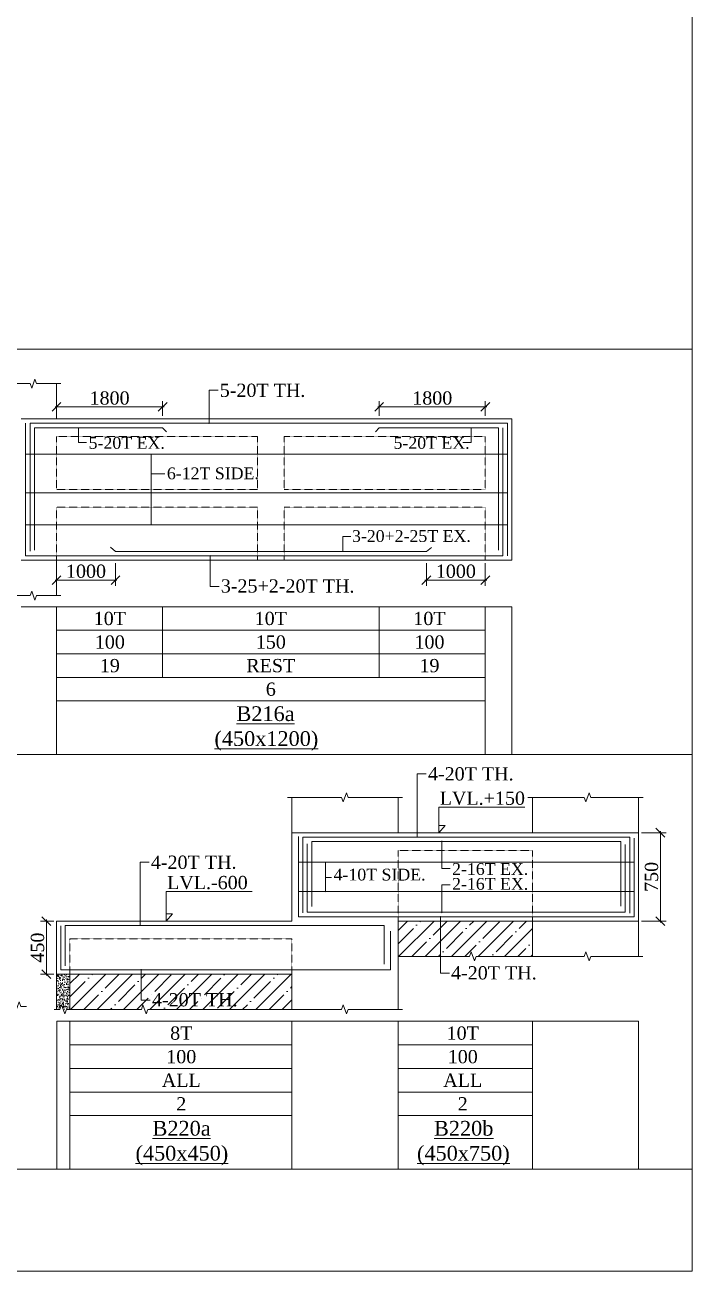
# Model space of a CAD drawing. Header units: millimetres. Extents: x 9781889 to 10654170, y -7832723 to -7608561.
# Drawn here: x 10585511 to 10596831, y -7801878 to -7780726 of the extents above; entities that cross this region are included whole.
import ezdxf
from ezdxf.enums import TextEntityAlignment as Align

# ---------------------------------------------------------------- set-up
doc = ezdxf.new("R2010")
doc.units = ezdxf.units.MM
doc.header["$LTSCALE"] = 10
doc.header["$PDMODE"] = 3
doc.linetypes.add('HIDDEN', pattern=[0.375, 0.25, -0.125])
for name, color, linetype, lineweight in [('LVL', 3, 'Continuous', 0), ('S-CUT OUT LINE', 9, 'Continuous', 0), ('S-DIM L.S.', 7, 'Continuous', 0), ('S-HATCH', 8, 'Continuous', 0), ('S-L.S.SECTION', 5, 'Continuous', 0), ('S-L.S.SLAB LINE', 252, 'HIDDEN', 0), ('S-L.S.STEEL', 1, 'Continuous', 9), ('S-L.S.STEEL 1', 6, 'Continuous', 0), ('S-SECTION MARK', 7, 'Continuous', 0), ('S-SHEET', 251, 'Continuous', 0), ('S-TEXT', 7, 'Continuous', 0), ('S-TEXT L.S. BEAM NO.', 30, 'Continuous', 0), ('S-TEXT. L.S.', 7, 'Continuous', 0)]:
    doc.layers.add(name, color=color, linetype=linetype, lineweight=lineweight)
doc.styles.add('135', font='arial.ttf', dxfattribs={"width": 0.8, "height": 135})
doc.styles.get("Standard").update_dxf_attribs({"font": 'arial.ttf'})
doc.styles.add('TEXT', font='times.ttf')
doc.dimstyles.new('75', dxfattribs={"dimtxt": 135, "dimasz": 90, "dimexe": 0.1, "dimexo": 0.03, "dimgap": 0.09, "dimtad": 1, "dimdec": 0, "dimzin": 0, "dimdsep": 46, "dimtxsty": '135', "dimblk": 'ARCHTICK', "dimcen": 0.09, "dimclrd": 256, "dimclre": 256, "dimclrt": 256, "dimadec": 0, "dimazin": 0, "dimtfac": 1, "dimtdec": 0, "dimtofl": 0, "dimtmove": 1, "dimatfit": 3, "dimldrblk": 'DOTSMALL', "dimfxl": 1, "dimtolj": 1, "dimtzin": 0, "dimlwd": -1, "dimlwe": -1, "dimarcsym": 0})
doc.dimstyles.new('SETU_1', dxfattribs={"dimtxt": 200, "dimasz": 150, "dimexe": 100, "dimexo": 50, "dimgap": 35, "dimtad": 1, "dimdec": 0, "dimzin": 0, "dimdsep": 46, "dimtxsty": 'Standard', "dimblk": 'OBLIQUE', "dimcen": 150, "dimdle": 25, "dimclrd": 256, "dimclre": 7, "dimclrt": 256, "dimadec": 0, "dimazin": 0, "dimtfac": 1, "dimtdec": 0, "dimtofl": 0, "dimtmove": 1, "dimatfit": 3, "dimfxl": 1, "dimtolj": 1, "dimtzin": 0, "dimlwd": -1, "dimlwe": 5, "dimarcsym": 1})

# ---------------------------------------------------------------- blocks, each defined once
blk = doc.blocks.new('_ArchTick')
at = {"color": 0, "linetype": 'ByBlock', "const_width": 0.15}
blk.add_lwpolyline([(-0.5, -0.5), (0.5, 0.5)], dxfattribs=at)
blk = doc.blocks.new('_Oblique')
at = {"color": 0, "linetype": 'ByBlock', "lineweight": -2}
blk.add_line((-0.5, -0.5), (0.5, 0.5), dxfattribs=at)
blk = doc.blocks.new('*D1122')
at = {"layer": 'Defpoints', "color": 0, "transparency": 16777216}
for p in [(10593322.84366211, -7787209.351166703), (10591522.84366211, -7787413.154789798, 0.0148120577035693), (10593322.84366211, -7787413.154789798, 0.0148120577035693)]:
    blk.add_point(p, dxfattribs=at)
at = {"layer": 'S-DIM L.S.', "color": 7, "lineweight": 5, "transparency": 16777216}
for p, q in [((10591522.84366211, -7787363.154789798), (10591522.84366211, -7787109.351166703)), ((10593322.84366211, -7787363.154789798), (10593322.84366211, -7787109.351166703))]:
    blk.add_line(p, q, dxfattribs=at)
at = {"layer": 'S-DIM L.S.', "transparency": 16777216}
blk.add_line((10591497.84366211, -7787209.351166703), (10593347.84366211, -7787209.351166703), dxfattribs=at)
at = {"layer": 'S-DIM L.S.', "transparency": 16777216, "xscale": 150, "yscale": 150, "zscale": 150, "rotation": 180}
blk.add_blockref('_Oblique', (10591522.84366211, -7787209.351166703), dxfattribs=at)
at = {"layer": 'S-DIM L.S.', "transparency": 16777216, "xscale": 150, "yscale": 150, "zscale": 150}
blk.add_blockref('_Oblique', (10593322.84366211, -7787209.351166703), dxfattribs=at)
at = {"layer": 'S-DIM L.S.', "transparency": 16777216, "insert": (10592422.84366211, -7787059.904519263), "char_height": 225, "attachment_point": 5, "style": 'TEXT'}
blk.add_mtext('\\A1;1800', dxfattribs=at)
blk = doc.blocks.new('*D1123')
at = {"layer": 'Defpoints', "color": 0, "transparency": 16777216}
for p in [(10586047.46556345, -7787209.351166703), (10586047.46556345, -7787413.154789798, 0.01481205770356929), (10587847.46556345, -7787413.154789798, 0.01481205770356929)]:
    blk.add_point(p, dxfattribs=at)
at = {"layer": 'S-DIM L.S.', "color": 7, "lineweight": 5, "transparency": 16777216}
for p, q in [((10586047.46556345, -7787363.154789798), (10586047.46556345, -7787109.351166703)), ((10587847.46556345, -7787363.154789798), (10587847.46556345, -7787109.351166703))]:
    blk.add_line(p, q, dxfattribs=at)
at = {"layer": 'S-DIM L.S.', "transparency": 16777216}
blk.add_line((10587872.46556345, -7787209.351166703), (10586022.46556345, -7787209.351166703), dxfattribs=at)
at = {"layer": 'S-DIM L.S.', "transparency": 16777216, "xscale": 150, "yscale": 150, "zscale": 150, "rotation": 180}
blk.add_blockref('_Oblique', (10586047.46556345, -7787209.351166703), dxfattribs=at)
at = {"layer": 'S-DIM L.S.', "transparency": 16777216, "xscale": 150, "yscale": 150, "zscale": 150}
blk.add_blockref('_Oblique', (10587847.46556345, -7787209.351166703), dxfattribs=at)
at = {"layer": 'S-DIM L.S.', "transparency": 16777216, "insert": (10586947.46556345, -7787059.904519263), "char_height": 225, "attachment_point": 5, "style": 'TEXT'}
blk.add_mtext('\\A1;1800', dxfattribs=at)
blk = doc.blocks.new('*D1124')
at = {"layer": 'Defpoints', "color": 0, "transparency": 16777216}
for p in [(10592322.72078508, -7789813.154798367, 0.0147644726574974), (10593322.84366211, -7789813.154796504, 0.0148120577035693), (10593322.84366211, -7790149.227539443)]:
    blk.add_point(p, dxfattribs=at)
at = {"layer": 'S-DIM L.S.', "color": 7, "lineweight": 5, "transparency": 16777216}
for p, q in [((10592322.72078508, -7789863.154798367), (10592322.72078508, -7790249.227539443)), ((10593322.84366211, -7789863.154796504), (10593322.84366211, -7790249.227539443))]:
    blk.add_line(p, q, dxfattribs=at)
at = {"layer": 'S-DIM L.S.', "transparency": 16777216}
blk.add_line((10592297.72078508, -7790149.227539443), (10593347.84366211, -7790149.227539443), dxfattribs=at)
at = {"layer": 'S-DIM L.S.', "transparency": 16777216, "xscale": 150, "yscale": 150, "zscale": 150, "rotation": 180}
blk.add_blockref('_Oblique', (10592322.72078508, -7790149.227539443), dxfattribs=at)
at = {"layer": 'S-DIM L.S.', "transparency": 16777216, "xscale": 150, "yscale": 150, "zscale": 150}
blk.add_blockref('_Oblique', (10593322.84366211, -7790149.227539443), dxfattribs=at)
at = {"layer": 'S-DIM L.S.', "transparency": 16777216, "insert": (10592822.78222359, -7789999.780892003), "char_height": 225, "attachment_point": 5, "style": 'TEXT'}
blk.add_mtext('\\A1;1000', dxfattribs=at)
blk = doc.blocks.new('*D1125')
at = {"layer": 'Defpoints', "color": 0, "transparency": 16777216}
for p in [(10586047.3638338, -7789813.154796504, 0.01481205770356929), (10587047.48671083, -7789813.154798367, 0.0147644726574974), (10586047.3638338, -7790149.227539443)]:
    blk.add_point(p, dxfattribs=at)
at = {"layer": 'S-DIM L.S.', "color": 7, "lineweight": 5, "transparency": 16777216}
for p, q in [((10586047.3638338, -7789863.154796504), (10586047.3638338, -7790249.227539443)), ((10587047.48671083, -7789863.154798367), (10587047.48671083, -7790249.227539443))]:
    blk.add_line(p, q, dxfattribs=at)
at = {"layer": 'S-DIM L.S.', "transparency": 16777216}
blk.add_line((10587072.48671083, -7790149.227539443), (10586022.3638338, -7790149.227539443), dxfattribs=at)
at = {"layer": 'S-DIM L.S.', "transparency": 16777216, "xscale": 150, "yscale": 150, "zscale": 150, "rotation": 180}
blk.add_blockref('_Oblique', (10586047.3638338, -7790149.227539443), dxfattribs=at)
at = {"layer": 'S-DIM L.S.', "transparency": 16777216, "xscale": 150, "yscale": 150, "zscale": 150}
blk.add_blockref('_Oblique', (10587047.48671083, -7790149.227539443), dxfattribs=at)
at = {"layer": 'S-DIM L.S.', "transparency": 16777216, "insert": (10586547.42527232, -7789999.780892003), "char_height": 225, "attachment_point": 5, "style": 'TEXT'}
blk.add_mtext('\\A1;1000', dxfattribs=at)
blk = doc.blocks.new('*D1135')
at = {"layer": 'Defpoints', "color": 0, "transparency": 16777216}
for p in [(10586049.69518196, -7795936.980894894), (10585874.54521715, -7796836.980897875), (10586049.69518289, -7796836.980897875)]:
    blk.add_point(p, dxfattribs=at)
at = {"layer": 'S-DIM L.S.', "color": 7, "lineweight": 5, "transparency": 16777216}
for p, q in [((10585999.69518196, -7795936.980894894), (10585774.54521715, -7795936.980894894)), ((10585999.69518289, -7796836.980897875), (10585774.54521715, -7796836.980897875))]:
    blk.add_line(p, q, dxfattribs=at)
at = {"layer": 'S-DIM L.S.', "transparency": 16777216}
blk.add_line((10585874.54521715, -7795911.980894894), (10585874.54521715, -7796861.980897875), dxfattribs=at)
at = {"layer": 'S-DIM L.S.', "transparency": 16777216, "xscale": 150, "yscale": 150, "zscale": 150}
for p, rotation in [((10585874.54521715, -7795936.980894894), 90), ((10585874.54521715, -7796836.980897875), 270)]:
    blk.add_blockref('_Oblique', p, dxfattribs=dict(at, rotation=rotation))
at = {"layer": 'S-DIM L.S.', "transparency": 16777216, "insert": (10585725.09856971, -7796386.980896386), "char_height": 225, "attachment_point": 5, "rotation": 90, "style": 'TEXT'}
blk.add_mtext('\\A1;450', dxfattribs=at)
blk = doc.blocks.new('*D1836')
at = {"layer": 'Defpoints', "color": 0, "transparency": 16777216}
for p in [(10595922.61001647, -7794436.980898319, -0.001804354951838978), (10595922.61001647, -7795936.980893871, -0.001804354951838979), (10596293.58337339, -7795936.980893871)]:
    blk.add_point(p, dxfattribs=at)
at = {"layer": 'S-DIM L.S.', "color": 7, "lineweight": 5, "transparency": 16777216}
for p, q in [((10595972.61001647, -7794436.980898319), (10596393.58337339, -7794436.980898319)), ((10595972.61001647, -7795936.980893871), (10596393.58337339, -7795936.980893871))]:
    blk.add_line(p, q, dxfattribs=at)
at = {"layer": 'S-DIM L.S.', "transparency": 16777216}
blk.add_line((10596293.58337339, -7794411.980898319), (10596293.58337339, -7795961.980893871), dxfattribs=at)
at = {"layer": 'S-DIM L.S.', "transparency": 16777216, "xscale": 150, "yscale": 150, "zscale": 150}
for p, rotation in [((10596293.58337339, -7794436.980898319), 90), ((10596293.58337339, -7795936.980893871), 270)]:
    blk.add_blockref('_Oblique', p, dxfattribs=dict(at, rotation=rotation))
at = {"layer": 'S-DIM L.S.', "transparency": 16777216, "insert": (10596143.81228471, -7795186.980896097), "char_height": 225, "attachment_point": 5, "rotation": 90, "style": 'TEXT'}
blk.add_mtext('\\A1;750', dxfattribs=at)

msp = doc.modelspace()

# ---------------------------------------------------------------- hatches: boundary and pattern name
at = {"layer": 'S-HATCH'}
h = msp.add_hatch(dxfattribs=at)
h.set_pattern_fill('ANSI35', color=256, scale=50)
h.set_pattern_definition([(45, (157661.2452997118, -21462.83533816133), (-224.5064030267288, 224.5064030267288), []), (45, (157885.7517997118, -21462.83533816133), (-224.5064030267288, 224.5064030267288), [396.875, -79.375, 0, -79.375])])
edge = h.paths.add_edge_path(flags=16)
edge.add_line((10594122.66088128, -7796050.023018938), (10594122.66088128, -7795996.772714269))
edge.add_line((10594122.66088128, -7795996.772714269), (10594122.66088128, -7796477.189080528))
edge.add_line((10594122.66089048, -7796536.980912507), (10594122.66088128, -7796418.299709565))
edge.add_line((10594122.66088128, -7796418.299709565), (10594122.66088128, -7796050.023018938))
h.paths.add_polyline_path([(10594122.66089049, -7796536.980918423), (10594122.66089048, -7795936.98091622), (10591842.66089048, -7795936.980916794), (10591842.66089048, -7796536.980919258), (10593053.34913186, -7796536.980919262), (10593081.31943658, -7796460.133136905), (10593137.26004786, -7796613.828701622), (10593165.23035351, -7796536.980919263)])
h = msp.add_hatch(dxfattribs=at)
h.set_pattern_fill('AR-CONC', color=256, scale=0.5)
h.set_pattern_definition([(49.99999999999999, (792317.3243981116, -68219.84916728642), (91.092334498002, -7.969542769451543), [9.525, -104.775]), (355, (792317.3243981116, -68219.84916728642), (-17.62171071248467, 95.52842261951757), [7.62, -83.820292085]), (100.4514447, (792324.9154016115, -68220.5132940365), (73.47062354517664, 87.55887595609755), [8.095004399999997, -89.04512229999997]), (46.18420000000001, (792317.3243981116, -68194.44916728605), (135.539520446065, -21.02116396636357), [14.2875, -157.1625]), (96.63555760999992, (792328.6193481106, -68196.2009172868), (118.7020670257515, 123.7130622988608), [12.14251157, -133.56780408]), (351.1841511700001, (792317.3243981116, -68194.44916728605), (118.7020670324885, 123.7130622927663), [11.429983535, -125.72986596]), (21, (792330.0243981108, -68200.7991672866), (75.80719563456624, -51.1325990935438), [9.525, -104.775]), (326.0000000000001, (792330.0243981108, -68200.7991672866), (30.90101417382354, 92.09398306115963), [7.62, -83.82]), (71.45144499999999, (792336.3416644111, -68205.06021723617), (106.7082096393581, 40.96138444295262), [8.0950044, -89.04496879999999]), (37.50000000000001, (792317.3243981116, -68219.84916728642), (1.544301625295908, 42.27751943657655), [0, -82.804, 0, -85.09, 0, -84.1375]), (7.499999999999999, (792317.3243981116, -68219.84916728642), (33.40983125515287, 50.09028740905975), [0, -48.514, 0, -80.899, 0, -32.0675]), (327.5, (792289.0033981111, -68219.84916728642), (67.7952975834357, -2.864371996336722), [0, -31.75, 0, -99.06, 0, -131.445]), (317.5, (792276.3033981118, -68219.84916728642), (74.06459069300902, 12.71324551666651), [0, -41.275, 0, -65.786, 0, -93.345])])
h.paths.add_polyline_path([(10586275.60056417, -7797436.980895762), (10586159.81977819, -7797436.980895762), (10586131.84947254, -7797360.133113404), (10586103.87916783, -7797436.980895762), (10586045.60056417, -7797436.980895762), (10586045.60056417, -7796836.980896135), (10586275.60056417, -7796836.980896135)])
h = msp.add_hatch(dxfattribs=at)
h.set_pattern_fill('ANSI35', color=256, scale=50)
h.set_pattern_definition([(45, (152094.1849734019, -22362.83531608246), (-224.5064030267288, 224.5064030267288), []), (45, (152318.691473402, -22362.83531608246), (-224.5064030267288, 224.5064030267288), [396.875, -79.375, 0, -79.375])])
edge = h.paths.add_edge_path()
edge.add_line((10590042.61001645, -7797436.980895043), (10590042.61001645, -7796836.980894386))
edge.add_line((10590042.61001645, -7797436.980895043), (10590042.61001645, -7797436.980895043))
edge.add_line((10590042.61001645, -7796836.980894386), (10590042.61001645, -7797436.980895043))
h.paths.add_polyline_path([(10586275.60056417, -7796836.980894716), (10586275.60056417, -7797436.980897179), (10587486.28880555, -7797436.980897184), (10587514.25911027, -7797360.133114826), (10587570.19972155, -7797513.828679543), (10587598.1700272, -7797436.980897184), (10590042.61001645, -7797436.980895044), (10590042.61001645, -7796836.980893767)])

# ---------------------------------------------------------------- linework, layer by layer
at = {"layer": 'LVL', "linetype": 'Continuous'}
for points, elevation in [([(10593994.20773856, -7794001.967055895), (10592532.99153151, -7794001.967055895), (10592532.99153151, -7794436.980896313), (10592641.13105894, -7794314.897715074), (10592532.99153151, -7794314.897715074)], -0.001918859043686481), ([(10589368.274188, -7795433.560656209), (10587907.05798095, -7795433.560656209), (10587907.05798095, -7795936.980894356), (10588015.19750838, -7795814.897713117), (10587907.05798095, -7795814.897713117)], -0.001994924160083614)]:
    msp.add_lwpolyline(points, dxfattribs=dict(at, elevation=elevation))
at = {"layer": 'S-CUT OUT LINE', "color": 5}
for points, elevation in [([(10585369.07609135, -7786813.15479017), (10585597.69408268, -7786813.15479017), (10585625.66438739, -7786890.002572529), (10585681.60499868, -7786736.307007812), (10585709.57530432, -7786813.15479017), (10586122.36383399, -7786813.15479017)], -0.001513075382544174), ([(10585369.07609135, -7790413.154792413), (10585597.69408268, -7790413.154792413), (10585625.66438739, -7790336.307010055), (10585681.60499868, -7790490.002574772), (10585709.57530432, -7790413.154792413), (10586122.36383399, -7790413.154792413)], -0.001513075382544174), ([(10589964.27140819, -7793836.980889382), (10590881.81790389, -7793836.980889382), (10590909.7882086, -7793913.82867174), (10590965.72881989, -7793760.133107023), (10590993.69912554, -7793836.980889382), (10591917.61001664, -7793836.9808931)], -0.001635932799719954), ([(10594044.37313785, -7793836.98089497), (10595000.52395801, -7793836.98089497), (10595028.49426273, -7793913.828677328), (10595084.43487401, -7793760.133112611), (10595112.40517966, -7793836.98089497), (10595999.62713357, -7793836.980898688)], -0.001732987407149808), ([(10591842.66089048, -7796536.980919263), (10593053.34913186, -7796536.980919262), (10593081.31943658, -7796460.133136904), (10593137.26004786, -7796613.828701622), (10593165.23035351, -7796536.980919263), (10594122.66089048, -7796536.980912507)], -0.001581731604425793), ([(10594044.37313785, -7796536.980897212), (10595000.52395801, -7796536.980897212), (10595028.49426273, -7796460.133114854), (10595084.43487401, -7796613.828679571), (10595112.40517966, -7796536.980897212), (10595997.61001665, -7796536.980893495)], -0.001732987407149808), ([(10586275.60056417, -7797436.980897184), (10587486.28880555, -7797436.980897184), (10587514.25911027, -7797360.133114825), (10587570.19972155, -7797513.828679543), (10587598.1700272, -7797436.980897184), (10590137.55925475, -7797436.98089496)], -0.001473900205999754), ([(10589964.27140819, -7797436.980889781), (10590881.81790389, -7797436.980889781), (10590909.7882086, -7797360.133107423), (10590965.72881989, -7797513.82867214), (10590993.69912554, -7797436.980889781), (10591917.61001664, -7797436.980893499)], 0.01335021025107809)]:
    msp.add_lwpolyline(points, dxfattribs=dict(at, elevation=elevation))
at = {"layer": 'S-CUT OUT LINE', "color": 1}
for points, elevation in [([(10585538.90402677, -7797387.166066682), (10585441.23109629, -7797387.166066682), (10585413.26079158, -7797310.318284323), (10585357.32018029, -7797464.01384904), (10585329.34987465, -7797387.166066682), (10585194.50969977, -7797387.166066682)], -0.01907683151101314), ([(10586006.20623735, -7797436.980895762), (10586103.87916783, -7797436.980895762), (10586131.84947254, -7797360.133113404), (10586187.79008383, -7797513.828678121), (10586215.76038948, -7797436.980895762), (10586350.60056435, -7797436.980895762)], -0.001850504997717248)]:
    msp.add_lwpolyline(points, dxfattribs=dict(at, elevation=elevation))
at = {"layer": 'S-L.S.SECTION'}
for p, q in [((10586047.3638338, -7787413.154789798, -0.001626195091540273), (10586047.3638338, -7786813.15479017, -0.001626195207955573)), ((10585447.31296893, -7787413.154789798, -0.001638043100685056), (10593772.84366211, -7787413.154789798, -0.002125363284930419)), ((10593772.84366211, -7789813.154790916, -0.002153524609225718), (10593772.84366211, -7787413.154789798, -0.002153524609225718)), ((10585447.31296893, -7789813.154790916, -0.001638043100685056), (10593772.84366211, -7789813.154790916, -0.002125363284930419)), ((10586047.3638338, -7789813.154792786, -0.001626195091540273), (10586047.3638338, -7790413.154792413, -0.001626195207955573)), ((10590042.61001645, -7795936.980894356, -0.002026223613453882), (10590042.55915163, -7793836.980889382, -0.001635932799719954)), ((10591842.61001645, -7794436.980892727, -0.001791064305764423), (10591842.61001645, -7793836.9808931, -0.001791064422179723)), ((10594122.66088128, -7794436.980894597, -0.001875293303383766), (10594122.66088128, -7793836.98089497, -0.001875293419799066)), ((10595922.61001646, -7794436.980898315, -0.001804354951838978), (10595922.61001646, -7793836.980898688, -0.001804355068254278)), ((10590042.55915163, -7794436.98089568, -0.001882196700547353), (10595922.61001646, -7794436.980900164, -0.002142543220483476)), ((10595922.61001646, -7794436.980900166, -0.002142543220482576), (10595922.61001646, -7795936.980912458, -0.001804354951838978)), ((10586045.60056417, -7795936.980895973, -0.001850504997717245), (10590042.61001645, -7795936.980894356, -0.002026223613453882)), ((10586045.60056417, -7796836.980896135, -0.001850504997717248), (10586045.60056417, -7795936.980895017, -0.001850504997717248)), ((10586045.60056417, -7796836.980896135, -0.001850504997717248), (10586045.60056417, -7795936.980895017, -0.001850504997717248)), ((10591842.66088128, -7795936.980899651, -0.001865320706486991), (10591842.61001645, -7797436.980893499, 0.01319507862861833)), ((10591842.61001645, -7795936.980899651, -0.001962249178121525), (10595922.61001646, -7795936.980901281, -0.002142543220483476)), ((10594122.66088128, -7795936.980897585, -0.001875293303383766), (10594122.66088128, -7796536.980897212, -0.001875293419799066)), ((10595922.61001646, -7795936.980893867, -0.001804354951838979), (10595922.61001646, -7796536.980893495, -0.001804355068254278)), ((10586049.69518289, -7796836.980896008, -0.001850288079390195), (10590042.61001645, -7796836.980897606, -0.002026733852955798)), ((10590042.55915163, -7796836.980890674, -0.001874124715227862), (10590042.55915163, -7797436.980890301, -0.001874124831643161)), ((10590042.61001645, -7796836.980894386, -0.001835261406954329), (10590042.61001645, -7797436.980894013, -0.001835261523369629))]:
    msp.add_line(p, q, dxfattribs=at)
at = {"layer": 'S-L.S.SECTION', "color": 1}
for p, q in [((10586045.60056417, -7796836.980896135, -0.001850504997717248), (10586045.60056417, -7797436.980895762, -0.001850505114132548)), ((10586275.60056417, -7796836.980894518, -0.001850504997717248), (10586275.60056417, -7797436.980894146, -0.001935463498833348)), ((10586275.60056417, -7796836.980896135, -0.001850504997717248), (10586275.60056417, -7797436.980895762, -0.001850505114132548))]:
    msp.add_line(p, q, dxfattribs=at)
at = {"layer": 'S-L.S.SLAB LINE', "ltscale": 0.3}
for p, q in [((10586047.3638338, -7787713.154795386, -0.001588934225058998), (10589460.07831554, -7787713.154795387, -0.001551938690817705)), ((10586047.3638338, -7787713.154795387, -0.001626195091540273), (10586047.3638338, -7788613.154789798, -0.001626195091540273)), ((10589460.07831554, -7787713.154795388, -0.001551938690817705), (10589460.07831554, -7788613.154789798, -0.001551938690817705)), ((10589910.07831554, -7787713.154795388, -0.001549620310468411), (10593322.84366211, -7787713.154795389, -0.001551685842833789)), ((10589910.07831554, -7787713.154795387, -0.001532408026487576), (10589910.07831554, -7788613.154789798, -0.001532408026487576)), ((10593322.84366211, -7787713.154795387, -0.001551938690817705), (10593322.84366211, -7788613.154789798, -0.001551938690817705)), ((10589460.07831554, -7788613.154789798, -0.001856386603983396), (10586047.3638338, -7788613.154789798, -0.002125363284930419)), ((10593322.84366211, -7788613.154789799, -0.001551938690816711), (10589910.07831553, -7788613.154789797, -0.001820919380729587)), ((10589460.07831554, -7788913.154789798, -0.002125363284930419), (10586047.3638338, -7788913.154789798, -0.002125363284930419)), ((10586047.3638338, -7788913.154789798, -0.001626195091540273), (10586047.3638338, -7789813.154796504, -0.001626195091540273)), ((10589460.07831554, -7788913.154789798, -0.001551938690817705), (10589460.07831554, -7789813.154796505, -0.001551938690817705)), ((10589910.07831554, -7788913.154789798, -0.002125363284930419), (10593322.84366211, -7788913.154789798, -0.002125363284930419)), ((10589910.07831554, -7788913.154789798, -0.001532408026487576), (10589910.07831554, -7789813.154796504, -0.001532408026487576)), ((10593322.84366211, -7788913.154789798, -0.001551938690817705), (10593322.84366211, -7789813.154796504, -0.001551938690817705)), ((10591842.66088128, -7794736.980894598, -0.001754862188710251), (10594122.61001645, -7794736.980894597, -0.001694180420362909)), ((10591842.66088128, -7794736.980900185, -0.001865320706486991), (10591842.66088128, -7795936.980901303, -0.001865320706486991)), ((10594122.66088128, -7794736.980900185, -0.001875293303383767), (10594122.66088128, -7795936.980901303, -0.001875293303383767)), ((10586275.60056417, -7796236.980893274, -0.001997292190395236), (10590042.61001645, -7796236.980893274, -0.001914093620154691)), ((10586275.60056417, -7796236.980893273, -0.001967414509402738), (10586275.60056417, -7796836.980894391, -0.001967414509402738)), ((10586275.60056417, -7796236.980893273, -0.001965499107282428), (10586275.60056417, -7796836.980894518, -0.001965499107282428)), ((10586275.60056417, -7796236.980893273, -0.001963624706713348), (10586275.60056417, -7796836.980894518, -0.001963624706713348)), ((10590042.61001645, -7796236.980893275, -0.001914093620155155), (10590042.61001645, -7797136.980894391, -0.001948381115950429))]:
    msp.add_line(p, q, dxfattribs=at)
at = {"layer": 'S-L.S.STEEL'}
for p, q in [((10585522.31296912, -7789738.154791661, -0.001693219724109105), (10585522.31296912, -7787488.154790916, -0.001693219724109105)), ((10585597.3129693, -7787488.154790916, -0.001693219724108735), (10593697.84366192, -7787488.154790916, -0.00212496690690333)), ((10585597.3129693, -7789658.500555594, -0.001693219724109179), (10585597.3129693, -7787488.154790916, -0.001693219724109179)), ((10593697.84366192, -7789738.154791661, -0.002153524609225718), (10593697.84366192, -7787488.154790916, -0.002153524609225718)), ((10587847.46556345, -7787563.15479017, -0.001516910011925548), (10585672.31296949, -7787563.154790913, -0.001476567835681058)), ((10585672.31296949, -7789641.954371696, -0.001693219724109179), (10585672.31296949, -7787563.154790913, -0.001693219724109179)), ((10587847.46556345, -7787563.154792033, -0.001424448146362941), (10587910.65845813, -7787630.006946243, -0.003381802217975141)), ((10593547.84366155, -7789641.954371696, -0.002153524609225718), (10593547.84366155, -7787563.15479017, -0.002153524609225718)), ((10593622.84366173, -7789738.154791661, -0.002153524609225718), (10593622.84366173, -7787563.15479017, -0.002153524609225718)), ((10585522.31296912, -7789738.154791662, -0.001639257387465644), (10593622.84366173, -7789738.154791661, -0.002124438599811219)), ((10590154.64929208, -7795861.980899772, -0.002016127003883765), (10590154.64929208, -7794501.083967371, -0.002016127003883765)), ((10590227.31977148, -7794511.980897226, -0.001912182125066559), (10595772.61001646, -7794511.98090128, -0.002147967557706063)), ((10590227.31977148, -7794511.980897226, -0.001912182125066559), (10590227.31977148, -7795799.007610094, -0.001912182125066559)), ((10595772.61001646, -7794511.98090128, -0.002121406453594696), (10595772.61001646, -7795805.029977044, -0.001804354951838978)), ((10595847.61001646, -7794530.790092041, -0.002116105580601063), (10595847.61001646, -7795861.980902026, -0.001825491721352594)), ((10590302.31977148, -7794627.456562968, -0.001912182125066657), (10590302.31977148, -7795786.980898858, -0.001912182125066657)), ((10590377.31977148, -7794586.980897336, -0.001912182125066559), (10595622.61001646, -7794586.980901174, -0.002142884885210188)), ((10590377.31977148, -7794586.980897336, -0.001912182125066559), (10590377.31977148, -7795687.965555358, -0.001912182125066559)), ((10595622.61001646, -7794586.980901174, -0.002097461148998662), (10595622.61001646, -7795683.073714282, -0.001843292016684022)), ((10595697.61001646, -7794635.662474102, -0.002081918547750662), (10595697.61001646, -7795786.980901942, -0.001810117493194256)), ((10590302.31977148, -7795786.980898858, -0.001912182125066629), (10595697.61001646, -7795786.980901942, -0.002147585557474567)), ((10586120.60056417, -7796761.980895218, -0.001850504997717248), (10586120.60056417, -7796016.377554391, -0.001850504997717248)), ((10586195.60056417, -7796011.980894425, -0.001970230470903458), (10591607.68500647, -7796011.980895404, -0.002027384329681849)), ((10586195.60056417, -7796695.163619652, -0.001850504997717248), (10586195.60056417, -7796011.980894425, -0.001850504997717248)), ((10590154.64929208, -7795861.980899772, -0.002016127003883765), (10595847.61001646, -7795861.980902026, -0.002147294159791525)), ((10591607.68500647, -7796666.59219077, -0.00202738432968183), (10591607.68500647, -7796011.980895404, -0.00202738432968183)), ((10591711.54591289, -7796761.98089743, -0.00210119922264943), (10591711.54591289, -7796107.369602064, -0.00210119922264943)), ((10586120.60056417, -7796761.980895218, -0.001972748446388587), (10591711.54591289, -7796761.98089743, -0.00210119922264943))]:
    msp.add_line(p, q, dxfattribs=at)
at = {"layer": 'S-L.S.STEEL', "elevation": -0.01643825285331727}
msp.add_lwpolyline([(10592412.22078485, -7789594.942285114), (10592322.72078508, -7789663.15480172), (10587047.4867099, -7789663.15480172), (10586965.48671043, -7789592.442285636)], dxfattribs=at)
at = {"layer": 'S-L.S.STEEL'}
msp.add_polyline3d([(10593547.84366155, -7787563.154791203, -0.001926402671731565), (10591522.84366211, -7787563.154792033, -0.001596296414451153), (10591459.65076742, -7787630.006946243, -0.003553650486063353)], dxfattribs=at)
at = {"layer": 'S-L.S.STEEL 1'}
for p, q in [((10593697.84366192, -7788013.154790077, -0.00180363776327198), (10585522.31296912, -7788013.154790077, -0.00180363776327198)), ((10593697.84366192, -7788666.660262929, -0.001803637763272014), (10585522.31296912, -7788666.660262929, -0.001803637763272014)), ((10593697.84366192, -7789213.154790636, -0.001803637763272047), (10585522.31296912, -7789213.154790636, -0.001803637763272047)), ((10595847.61001646, -7794936.980892266, -0.001606576473932577), (10590154.64929208, -7794936.980892267, -0.001606576473932577)), ((10595847.61001646, -7795436.980891936, -0.001579390533599309), (10590154.64929208, -7795436.980891936, -0.001579390533599309))]:
    msp.add_line(p, q, dxfattribs=at)
at = {"layer": 'S-SHEET'}
for p, q in [((10545497.06682841, -7786230.927594254), (10596831.22341728, -7786230.927594254)), ((10585447.31296893, -7790600.238685042, -0.0015661641550577), (10593772.84366211, -7790600.238685042, -0.002024131015228289)), ((10586047.31296893, -7790600.238685042, -0.001551938690817705), (10586047.31296893, -7793109.526087075, -0.001551938690817705)), ((10587847.31296893, -7790600.238685042, -0.001551938690817705), (10587847.31296893, -7791800.238684297, -0.001551938690817705)), ((10591522.84366211, -7790600.238685042, -0.001551938690817705), (10591522.84366211, -7791800.238684297, -0.001551938690817705)), ((10593322.84366211, -7790600.238685042, -0.001551938690817705), (10593322.84366211, -7793109.526087075, -0.001551938690817705)), ((10593772.84366211, -7790600.238685042, -0.002012243575934318), (10593772.84366211, -7793109.526087075, -0.002012243575934318)), ((10586047.31296893, -7791000.238683552, -0.001608478800345975), (10593322.84366211, -7791000.238683552, -0.001618808860394953)), ((10586047.31296893, -7791400.238683924, -0.001608478800345975), (10593322.84366211, -7791400.238683924, -0.001618808860394953)), ((10586047.31296893, -7791800.238684297, -0.001608478800345975), (10593322.84366211, -7791800.238684297, -0.001618808860394953)), ((10586047.31296893, -7792200.238684669, -0.001608478800345975), (10593322.84366211, -7792200.238684669, -0.001618808860394953)), ((10545497.06682841, -7793109.526087075, -0.001710189200442195), (10596831.22341728, -7793109.526087075, -0.001710189200442195)), ((10585447.31296893, -7793109.526087075, -0.0014812057703569), (10593772.84366211, -7793109.526087075, -0.001939172630527489)), ((10586049.69518289, -7797638.247715695, -0.001710189200442108), (10586049.69518289, -7800147.535117729, -0.001710189200442108)), ((10586049.69518289, -7797638.247715695, -0.001710189200442108), (10595922.61001646, -7797638.247714078, -0.002585214584115174)), ((10586275.60056417, -7797638.247714078, -0.001823388345291352), (10586275.60056417, -7800147.535116112, -0.001823388345291352)), ((10590042.61001645, -7797638.247714078, -0.001804354951839029), (10590042.61001645, -7800147.535116112, -0.001804354951839029)), ((10591842.61001645, -7797638.247714078, -0.001794679972644046), (10591842.61001645, -7800147.535116112, -0.001794679972644046)), ((10594122.61001645, -7797638.247714078, -0.001804354951839029), (10594122.61001645, -7800147.535116112, -0.001804354951839029)), ((10595922.61001646, -7797638.247714078, -0.001804354951838979), (10595922.61001646, -7800147.535116112, -0.001804354951838979)), ((10586275.60056417, -7798038.247712588, -0.001823388345291352), (10590042.61001645, -7798038.247712588, -0.001845157426155529)), ((10591842.61001645, -7798038.247712588, -0.001839113321546335), (10594122.61001645, -7798038.247712588, -0.001894986171971574)), ((10586275.60056417, -7798438.24771296, -0.001823388345291352), (10590042.61001645, -7798438.24771296, -0.001845157426155529)), ((10591842.61001645, -7798438.24771296, -0.001839113321546335), (10594122.61001645, -7798438.24771296, -0.001894986171971574)), ((10586275.60056417, -7798838.247713333, -0.001823388345291352), (10590042.61001645, -7798838.247713333, -0.001845157426155529)), ((10591842.61001645, -7798838.247713333, -0.001839113321546335), (10594122.61001645, -7798838.247713333, -0.001894986171971574)), ((10586275.60056417, -7799238.247713706, -0.001823388345291352), (10590042.61001645, -7799238.247713706, -0.001845157426155529)), ((10591842.61001645, -7799238.247713706, -0.001839113321546335), (10594122.61001645, -7799238.247713706, -0.001894986171971574)), ((10545497.06682957, -7800147.535116293, -0.002403102306078431), (10596831.22341844, -7800147.535116293, -0.002403102306078431)), ((10586049.69518289, -7800147.535117729, -0.001625230815741307), (10595922.61001646, -7800147.535116112, -0.002500256199414374))]:
    msp.add_line(p, q, dxfattribs=at)
msp.add_lwpolyline([(10545497.06682841, -7760218.129693165), (10596831.22341728, -7760218.129693165), (10596831.22341728, -7801877.659525417), (10545497.06682841, -7801877.659525417)], close=True, dxfattribs=at)

# ---------------------------------------------------------------- texts
at = {"layer": 'LVL', "style": 'TEXT'}
for s, p in [('LVL.+150', (10592548.76234742, -7793963.531209516, 0.003597292106103074)), ('LVL.-600', (10587922.82879686, -7795395.12480983, 0.003521226989705939))]:
    msp.add_text(s, height=225, dxfattribs=at).set_placement(p)
at = {"layer": 'S-L.S.STEEL 1', "style": 'TEXT'}
for s, p in [('6-12T SIDE.', (10587919.86518554, -7788437.119702312, -0.00316310668907778)), ('4-10T SIDE.', (10590748.1844424, -7795248.007207414, -0.001602571211712961))]:
    msp.add_text(s, height=199.9999999994716, dxfattribs=at).set_placement(p)
at = {"layer": 'S-TEXT', "linetype": 'ByBlock', "style": 'TEXT'}
for s, p in [('10T', (10586951.60738097, -7790800.238684297, -0.001696731847738905)), ('10T', (10589683.04926866, -7790800.238684296, -0.001690517696858404)), ('10T', (10592375.18152684, -7790800.238684297, -0.001696731847738905)), ('100', (10586951.60738097, -7791200.238684669, -0.001696731847738905)), ('150', (10589683.04926866, -7791200.238684668, -0.001690517696858404)), ('100', (10592375.18152684, -7791200.238684669, -0.001696731847738905)), ('19', (10586951.60738097, -7791600.238685042, -0.001696731847738905)), ('REST', (10589683.04926866, -7791600.238685041, -0.001690517696858404)), ('19', (10592375.18152684, -7791600.238685042, -0.001696731847738905)), ('6', (10589683.04926866, -7792000.238683551, -0.001545724539937204)), ('8T', (10588163.7354249, -7797838.247713334, -0.001485313646982397)), ('10T', (10592940.09829123, -7797838.247713334, -0.001532186415206215)), ('100', (10588163.7354249, -7798238.247713706, -0.001485313646982397)), ('100', (10592940.09829123, -7798238.247713706, -0.001532186415206215)), ('ALL', (10588163.7354249, -7798638.247714079, -0.001485313646982397)), ('ALL', (10592940.09829123, -7798638.247714079, -0.001532186415206215)), ('2', (10588163.7354249, -7799038.247712589, -0.001340520490061197)), ('2', (10592940.09829123, -7799038.247712589, -0.001387393258285015))]:
    msp.add_text(s, height=224.9999999994056, dxfattribs=at).set_placement(p, align=Align.MIDDLE_CENTER)
at = {"layer": 'S-TEXT L.S. BEAM NO.', "color": 7, "linetype": 'ByBlock', "style": 'TEXT'}
for s, p in [('%%UB216a', (10589100.59870901, -7792540.902661207, -0.001553403687951045)), ('%%U(450x1200)', (10588726.44110773, -7792963.877907541, -0.001553403687951045))]:
    msp.add_text(s, height=249.9999999993395, dxfattribs=at).set_placement(p)
at = {"layer": 'S-TEXT L.S. BEAM NO.', "color": 145, "linetype": 'ByBlock', "style": 'TEXT'}
for s, p in [('%%UB220a', (10587676.17234033, -7799578.911690244, -0.001375437398316997)), ('%%U(450x450)', (10587387.47457579, -7800001.886936578, -0.001375437398316997))]:
    msp.add_text(s, height=249.9999999993395, dxfattribs=at).set_placement(p)
at = {"layer": 'S-TEXT L.S. BEAM NO.', "color": 230, "linetype": 'ByBlock', "style": 'TEXT'}
for s, p in [('%%UB220b', (10592452.53520666, -7799578.911690244, -0.001422310166540815)), ('%%U(450x750)', (10592163.83744213, -7800001.886936578, -0.001422310166540815))]:
    msp.add_text(s, height=249.9999999993395, dxfattribs=at).set_placement(p)
at = {"layer": 'S-TEXT. L.S.', "style": 'TEXT'}
for s, height, p in [('5-20T TH.', 225, (10588816.57856935, -7787039.806451206, 0.004037283404378681)), ('5-20T EX.', 199.9999999994716, (10586591.89699448, -7787920.696846761, 0.001233091180946894)), ('5-20T EX.', 199.9999999994716, (10591765.1429262, -7787920.696846761, 0.001011313207050346)), ('3-20+2-25T EX.', 199.9999999994716, (10591060.61721155, -7789501.142667462, -0.01359831909833107)), ('3-25+2-20T TH.', 225, (10588834.91999189, -7790361.004657365, 0.004002931682784179)), ('4-20T TH.', 225, (10592349.62976205, -7793550.375650194, 0.003753292480930707)), ('4-20T TH.', 225, (10587647.8410245, -7795050.375647114, 0.004043546445842074)), ('2-16T EX.', 199.9999999994716, (10592759.08233463, -7795153.237097743, 0.002230362782062072)), ('2-16T EX.', 199.9999999994716, (10592759.08233463, -7795405.021326873, 0.002230362782062072)), ('4-20T TH.', 225, (10592741.52329241, -7796927.865525768, 0.003653104679086336)), ('4-20T TH.', 225, (10587666.18244704, -7797384.830760841, 0.004009194724247572))]:
    msp.add_text(s, height=height, dxfattribs=at).set_placement(p)

# ---------------------------------------------------------------- dimensions: what is measured, and where the dimension line sits
at = {"layer": 'S-DIM L.S.'}
for base, p1, p2, picture, middle in [((10586047.46556345, -7787209.351166703, -0.01630080639119964), (10587847.46556345, -7787413.154789798, -0.001488748687630341), (10586047.46556345, -7787413.154789798, -0.001488748687630341), '*D1123', (10586947.46556345, -7787059.904519263, -0.01630080639119964)), ((10586047.3638338, -7790149.227539443, -0.01643825279510957), (10587047.48671083, -7789813.154798367, -0.001673780137612173), (10586047.3638338, -7789813.154796504, -0.001626195091540273), '*D1125', (10586547.42527232, -7789999.780892003, -0.01643825279510957))]:
    dim = msp.add_linear_dim(base=base, p1=p1, p2=p2, dimstyle='SETU_1', override={"dimtxt": 225, "dimtxsty": 'TEXT'}, dxfattribs=at)
    dim.commit()
    dim.dimension.update_dxf_attribs({"geometry": picture, "text_midpoint": middle})
for base, p1, p2, picture, middle in [((10593322.84366211, -7787209.351166703, -0.01647265465928785), (10591522.84366211, -7787413.154789798, -0.001660596955718553), (10593322.84366211, -7787413.154789798, -0.001660596955718553), '*D1122', (10592422.84366211, -7787059.904519263, -0.01647265465928785)), ((10593322.84366211, -7790149.227539443, -0.016363996394387), (10592322.72078508, -7789813.154798367, -0.001599523736889605), (10593322.84366211, -7789813.154796504, -0.001551938690817705), '*D1124', (10592822.78222359, -7789999.780892003, -0.016363996394387))]:
    dim = msp.add_linear_dim(base=base, p1=p1, p2=p2, angle=180, dimstyle='SETU_1', override={"dimtxt": 225, "dimtxsty": 'TEXT'}, dxfattribs=at)
    dim.commit()
    dim.dimension.update_dxf_attribs({"geometry": picture, "text_midpoint": middle})
at = {"layer": 'S-DIM L.S.', "color": 7}
for base, p1, p2, picture, middle in [((10596293.58337339, -7795936.980893871), (10595922.61001646, -7794436.980898315, -0.001804354951838978), (10595922.61001646, -7795936.980893867, -0.001804354951838979), '*D1836', (10596143.81228471, -7795186.980896097)), ((10585874.54521715, -7796836.980897875, -0.001854292273270862), (10586049.69518196, -7795936.980894891, -0.001854292273270862), (10586049.69518289, -7796836.980897871, -0.001854292273270862), '*D1135', (10585725.09856971, -7796386.980896386, -0.001854292273270862))]:
    dim = msp.add_linear_dim(base=base, p1=p1, p2=p2, angle=90, dimstyle='SETU_1', override={"dimtxt": 225, "dimlfac": 0.5, "dimtxsty": 'TEXT'}, dxfattribs=at)
    dim.commit()
    dim.dimension.update_dxf_attribs({"geometry": picture, "text_midpoint": middle})

# ---------------------------------------------------------------- leaders
at = {"layer": 'S-L.S.STEEL 1'}
for points in [[(10587650.45970973, -7788013.154790077, -0.001803637763272047), (10587650.45970973, -7788347.746997342, -0.001803637763272047), (10587882.35722436, -7788347.746997342, -0.001803637763272047)], [(10587650.45970973, -7788666.660262929, -0.001803637763272047), (10587650.45970973, -7788347.746997342, -0.001803637763272047), (10587882.35722436, -7788347.746997342, -0.001803637763272047)], [(10587650.45970973, -7789213.154790636, -0.001803637763272047), (10587650.45970973, -7788347.746997342, -0.001803637763272047), (10587882.35722436, -7788347.746997342, -0.001803637763272047)], [(10590610.97229153, -7794936.980892267, -0.000243102285907228), (10590610.97229153, -7795197.053670202, -0.000243102285907228), (10590710.67648123, -7795197.053670202, -0.000243102285907228)], [(10590610.97229153, -7795436.980891938, -0.000243102285907228), (10590610.97229153, -7795197.053670202, -0.000243102285907228), (10590710.67648123, -7795197.053670202, -0.000243102285907228)]]:
    msp.add_leader(points, dimstyle='75', override={"dimasz": 75, "dimclrd": 6}, dxfattribs=at)
at = {"layer": 'S-SECTION MARK'}
for points in [[(10588634.91649413, -7787488.154790916, -0.00165543749783052), (10588634.91649413, -7786924.674855103, -0.00165543749783052), (10588787.47308486, -7786924.674855103, -0.00165543749783052)], [(10586417.8698216, -7787563.15479017, -0.00162711221483312), (10586417.8698216, -7787815.487289421, -0.00162711221483312), (10586557.21046351, -7787815.487289421, -0.00162711221483312)], [(10593083.27676329, -7787563.15479017, -0.00162711221483312), (10593083.27676329, -7787815.487289421, -0.00162711221483312), (10592943.93612138, -7787815.487289421, -0.00162711221483312)], [(10590906.70956233, -7789663.154801209, -0.01645852249411118), (10590906.70956233, -7789410.82230196, -0.01645852249411118), (10591042.09034359, -7789410.82230196, -0.01645852249411118)], [(10588653.25791667, -7789734.232977072, -0.00168978921942512), (10588653.25791667, -7790256.16509269, -0.00168978921942512), (10588805.8145074, -7790256.16509269, -0.00168978921942512)], [(10592167.96768683, -7794511.980897471, -0.00193942842127849), (10592167.96768683, -7793435.24405409, -0.00193942842127849), (10592320.52427757, -7793435.24405409, -0.00193942842127849)], [(10592585.05516175, -7794579.695877177, -0.0002270557112687408), (10592585.05516175, -7795042.379394768, -0.0002270557112687408), (10592724.39580366, -7795042.379394768, -0.0002270557112687408)], [(10587466.17894928, -7796011.980894391, -0.001649174456367123), (10587466.17894928, -7794935.24405101, -0.001649174456367123), (10587618.73554002, -7794935.24405101, -0.001649174456367123)], [(10592585.05516175, -7795794.265935448, -0.0002270557112687408), (10592585.05516175, -7795320.349109156, -0.0002270557112687408), (10592724.39580366, -7795320.349109156, -0.0002270557112687408)], [(10592559.86121719, -7795858.059084962, -0.00203961622312296), (10592559.86121719, -7796823.025961093, -0.00203961622312296), (10592712.41780793, -7796823.025961093, -0.00203961622312296)], [(10587484.52037182, -7796758.059080548, -0.001683526177961723), (10587484.52037182, -7797279.991196166, -0.001683526177961723), (10587637.07696256, -7797279.991196166, -0.001683526177961723)]]:
    msp.add_leader(points, dimstyle='75', override={"dimasz": 75}, dxfattribs=at)

doc.saveas('drawing.dxf')
